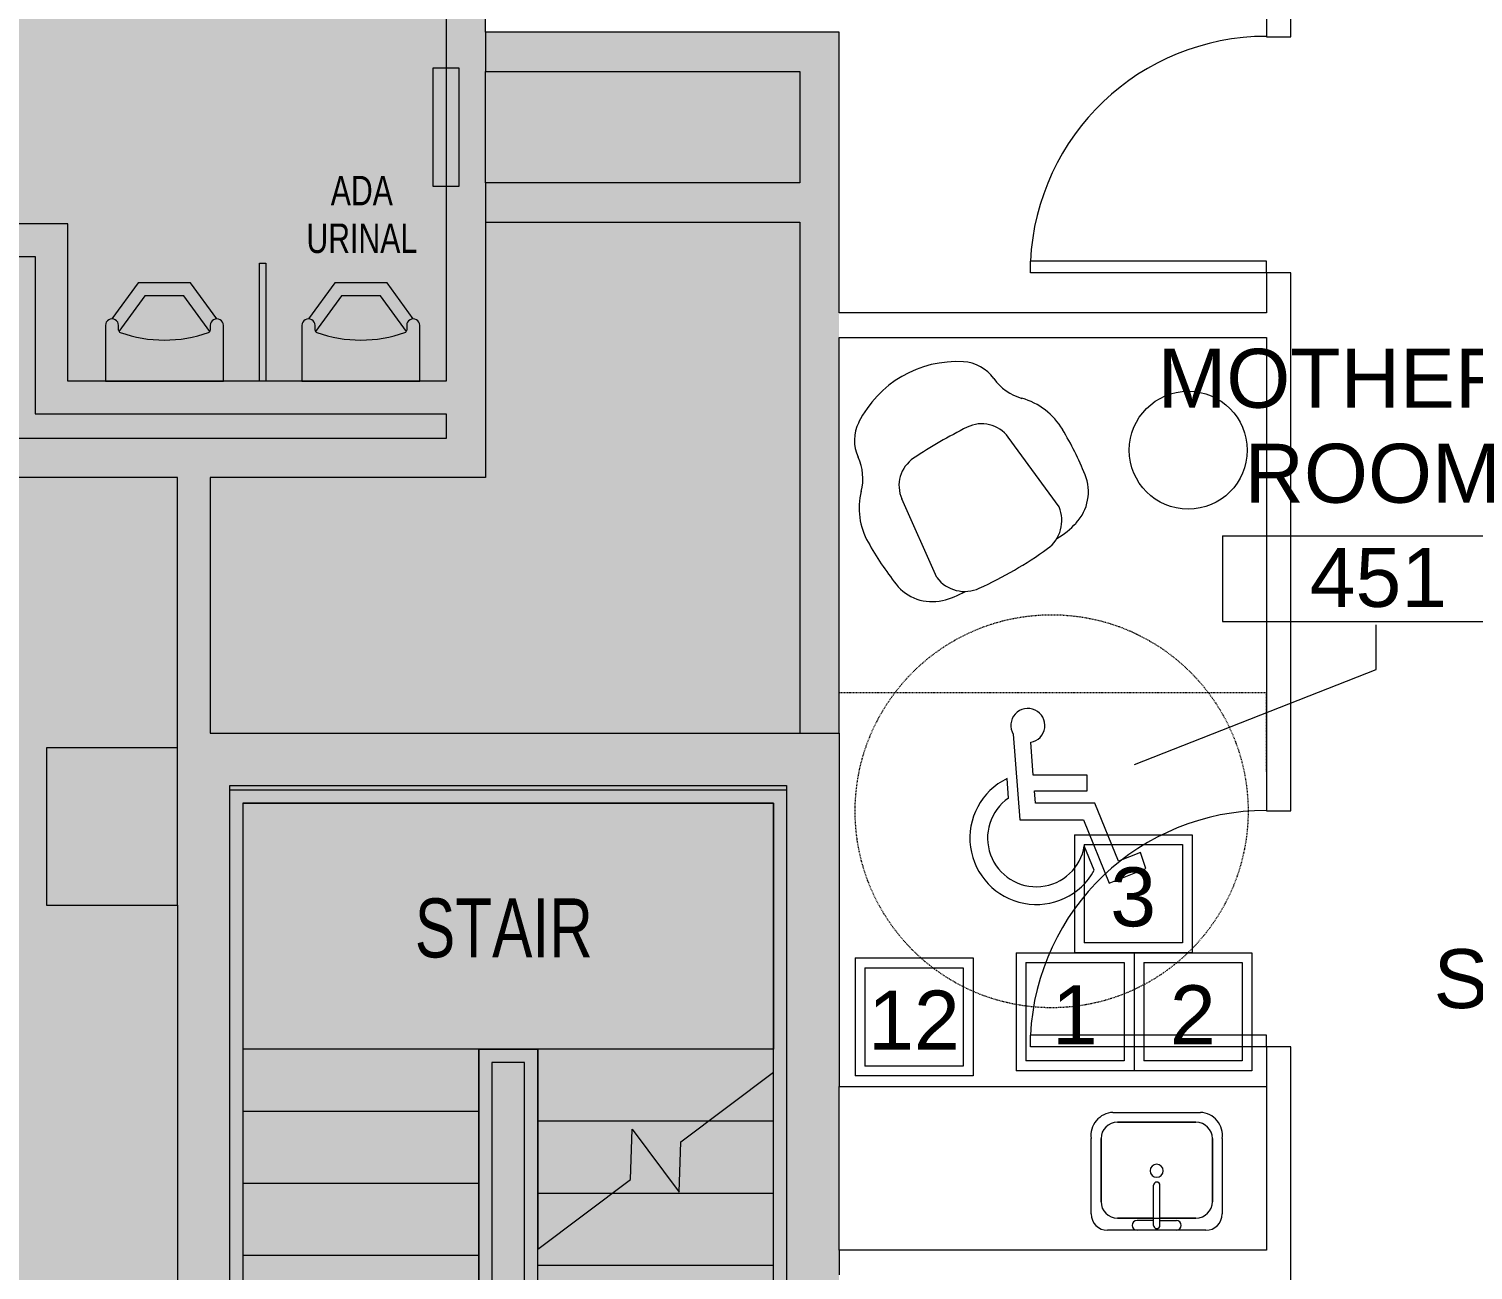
# Model space of a CAD drawing. Header units: inches. Extents: x 1 to 4333, y -575 to 1753.
# Drawn here: x 2690 to 2910.5, y 891.5 to 1081 of the extents above; entities that cross this region are included whole.
import ezdxf

# ---------------------------------------------------------------- set-up
doc = ezdxf.new("R2010")
doc.units = ezdxf.units.IN
doc.header["$MEASUREMENT"] = 0
doc.linetypes.add('Hidden 1_8_', pattern=[0.1875, 0.125, -0.0625])
for name, color, linetype, lineweight in [('820 1st St NE_04_Clean_dwg', 8, 'Continuous', 9), ('A-ANNO-NOTE', 131, 'Continuous', 20), ('A-AREA-IDEN', 2, 'Continuous', 20), ('A-DETL-GENF', 92, 'Continuous', 9), ('A-DETL-HDLN', 90, 'Hidden 1_8_', 9), ('A-DETL-THIN', 151, 'Continuous', 9), ('A-DOOR', 31, 'Continuous', 13), ('A-WALL', 113, 'Continuous', 50), ('A-WALL-PATT', 111, 'Continuous', 13), ('I-FURN', 30, 'Continuous', 9), ('I-WALL', 2, 'Continuous', 13), ('IRF-ANNO-TEXT', 250, 'Continuous', 9), ('IRF-COLUMN', 250, 'Continuous', 9), ('IRF-COLUMN-HATCH', 250, 'Continuous', 9), ('IRF-ENG-PLUMBING-FIXTURE', 250, 'Continuous', 9), ('IRF-STAIR-RAMP', 250, 'Continuous', 9), ('IRF-WALL-FULL-HT', 250, 'Continuous', 9), ('IRF-WALL-FULL-HT-HATCH', 250, 'Continuous', 9), ('P-SANR-FIXT', 6, 'Continuous', 13), ('Q-CASE', 31, 'Continuous', 9)]:
    doc.layers.add(name, color=color, linetype=linetype, lineweight=lineweight)
doc.styles.add('Arial', font='arial.ttf', dxfattribs={"height": 9})
doc.styles.add('Swis721 LtCn BT', font='swisscl.ttf', dxfattribs={"height": 9})
doc.styles.add('Swis721 LtCn BT_1', font='swisscl.ttf', dxfattribs={"height": 4.5})

# ---------------------------------------------------------------- blocks, each defined once
blk = doc.blocks.new('Single-Flush - 36_ x 96_-2393538-New Construction - Tel_Data_Elec Plan')
at = {"layer": 'A-DOOR', "color": 10, "lineweight": 20}
for p, q in [((16.25, -1.87), (16.25, -37.9)), ((18, -1.87), (16.25, -1.87)), ((18, -1.87), (18, -37.9)), ((18, -37.9), (16.25, -37.9))]:
    blk.add_line(p, q, dxfattribs=at)
at = {"layer": 'A-DOOR', "lineweight": 9}
blk.add_arc((18, -1.87), 36.07, 180, 267.2188, dxfattribs=at)
blk = doc.blocks.new('Table - Circle - Adjustable Size - Table - Circle - Adjustable Size-2452425-New Construction - Tel_Data_Elec Plan')
at = {"layer": 'I-FURN'}
blk.add_circle((0, 0), 9, dxfattribs=at)
blk = doc.blocks.new('Steelcase Coalesse - Bob - Seating - Lounge Chair - Swivel Base-2450700-New Construction - Tel_Data_Elec Plan')
at = {"layer": 'I-FURN'}
for p, q in [((-10.77, 5.03), (-9.39, 18.11)), ((10.77, 5.03), (9.39, 18.11))]:
    blk.add_line(p, q, dxfattribs=at)
for centre, radius, start, end in [((0, 17.44), 16.84, 56.7089, 123.2911), ((-5.89, 26.41), 6.1, 123.3251, 174.6154), ((5.89, 26.41), 6.1, 5.3846, 56.6749), ((-19.84, 27.72), 7.91, 315.8477, 354.6154), ((19.84, 27.72), 7.91, 185.3846, 224.1523), ((-6.56, 14.83), 10.61, 135.8477, 179.2626), ((-4.41, 17.58), 5.01, 93.4622, 174), ((0, -55.27), 78, 86.5378, 93.4622), ((4.41, 17.58), 5.01, 6, 86.5378), ((6.56, 14.83), 10.61, 0.7374, 44.1523), ((33.08, 14.32), 50.24, 179.2626, 188.0488), ((-33.08, 14.32), 50.24, 351.9512, 0.7374), ((-9.77, 8.26), 6.97, 188.0488, 253.0677), ((9.77, 8.26), 6.97, 286.9323, 351.9512), ((-5.52, 5.66), 5.29, 186.8278, 264.932), ((5.52, 5.66), 5.29, 275.8582, 353.1722), ((-7.97, 14.16), 13.14, 253.0677, 269.5779), ((0, 59.42), 59.33, 264.2079, 275.8582), ((7.97, 14.16), 13.14, 270.4257, 286.9323)]:
    blk.add_arc(centre, radius, start, end, dxfattribs=at)
blk = doc.blocks.new('Counter Top _No Backsplash_ - Standard Counter Top-2877321-New Construction - Tel_Data_Elec Plan')
at = {"layer": 'Q-CASE', "lineweight": 13}
for p, q in [((-47.26, 0), (-47.26, 25)), ((-47.26, 25), (17.99, 25))]:
    blk.add_line(p, q, dxfattribs=at)
blk = doc.blocks.new('Plumbing_Sink - Drop-In_HC__VOA - 20_ x 18_ x 6_-2877322-New Construction - Tel_Data_Elec Plan')
at = {"layer": 'P-SANR-FIXT'}
for p, q in [((-6.06, 10.91), (7.3, 10.91)), ((-6.06, 10.91), (7.3, 10.91)), ((-5.38, 9.41), (6.62, 9.41)), ((6.62, 9.41), (-5.38, 9.41)), ((-9.38, -4.59), (-9.38, 6.91)), ((-9.38, -4.59), (-9.38, 6.91)), ((-7.88, -2.72), (-7.88, 6.91)), ((-7.88, 6.91), (-7.88, -2.72)), ((9.12, 6.91), (9.12, -2.72)), ((9.12, -2.72), (9.12, 6.91)), ((10.62, 6.91), (10.62, -4.59)), ((10.62, 6.91), (10.62, -4.59)), ((0.12, -6.33), (0.12, -0.22)), ((0.12, -6.33), (0.12, -0.22)), ((1.12, -6.33), (1.12, -0.22)), ((1.12, -6.33), (1.12, -0.22)), ((0.12, -5.22), (-5.38, -5.22)), ((-5.38, -5.22), (6.62, -5.22)), ((0.12, -5.59), (-2.38, -5.59)), ((0.12, -5.59), (-2.38, -5.59)), ((6.62, -5.22), (1.12, -5.22)), ((1.12, -5.59), (3.62, -5.59)), ((1.12, -5.59), (3.62, -5.59)), ((8.12, -7.09), (-6.88, -7.09)), ((8.12, -7.09), (-6.88, -7.09)), ((3.62, -7.09), (-2.88, -7.09))]:
    blk.add_line(p, q, dxfattribs=at)
for centre, radius, start, end in [((-5.91, 7.4), 3.51, 92.4502, 188.1497), ((-5.91, 7.4), 3.51, 92.4502, 188.1497), ((-5.38, 6.91), 2.5, 90, 180), ((-5.38, 6.91), 2.5, 90, 180), ((6.62, 6.91), 2.5, 360, 90), ((6.62, 6.91), 2.5, 360, 90), ((7.15, 7.4), 3.51, 351.8503, 87.5498), ((7.15, 7.4), 3.51, 351.8503, 87.5498), ((0.62, 2), 1, 360, 180), ((0.62, 2), 1, 360, 180), ((0.62, 2), 1, 180, 0), ((0.62, 2), 1, 180, 360), ((0.62, -0.22), 0.5, 360, 180), ((0.62, -0.22), 0.5, 360, 180), ((-5.38, -2.72), 2.5, 180, 270), ((-5.38, -2.72), 2.5, 180, 270), ((6.62, -2.72), 2.5, 270, 360), ((6.62, -2.72), 2.5, 270, 0), ((-6.88, -4.59), 2.5, 180, 270), ((-6.88, -4.59), 2.5, 180, 270), ((-2.38, -6.34), 0.75, 90, 270), ((-2.38, -6.34), 0.75, 90, 270), ((0.62, -6.33), 0.5, 180, 0), ((0.62, -6.33), 0.5, 180, 0), ((3.62, -6.34), 0.75, 270, 90), ((3.62, -6.34), 0.75, 270, 90), ((8.12, -4.59), 2.5, 270, 0), ((8.12, -4.59), 2.5, 270, 0)]:
    blk.add_arc(centre, radius, start, end, dxfattribs=at)
blk = doc.blocks.new('820 1st St NE_04_Clean_dwg_I_PLUMB_URINAL_WALL-HUNG_P-2510721-New Construction - Tel_Data_Elec Plan')
at = {"layer": 'IRF-ENG-PLUMBING-FIXTURE'}
for p, q in [((7.78, 7), (8.5, 7)), ((8.5, -7), (7.78, -7))]:
    blk.add_line(p, q, dxfattribs=at)
at = {"layer": 'IRF-ENG-PLUMBING-FIXTURE', "flags": 128}
for points in [[(8.5, 9), (0, 9), (0, -9), (8.5, -9)], [(7.56, -6.94), (13, -2.98), (13, 2.98), (7.56, 6.94)], [(9.5, -8), (15, -4), (15, 4), (9.5, 8)]]:
    blk.add_lwpolyline(points, dxfattribs=at)
at = {"layer": 'IRF-ENG-PLUMBING-FIXTURE'}
for centre, radius, start, end in [((8.5, 8), 1, 270, 90), ((26.47, 0), 20.22, 160.5467, 199.4533), ((7.78, 6.6), 0.396, 90, 160.5467), ((7.78, -6.6), 0.396, 199.4533, 270), ((8.5, -8), 1, 270, 90)]:
    blk.add_arc(centre, radius, start, end, dxfattribs=at)
blk = doc.blocks.new('820 1st St NE_04_Clean_dwg-2391440-New Construction - Tel_Data_Elec Plan')
at = {"layer": 'IRF-COLUMN-HATCH'}
blk.add_hatch(color=256, dxfattribs=at).paths.add_polyline_path([(612.41, 947.23), (612.41, 971.23), (592.41, 971.23), (592.41, 947.23)], flags=0)
at = {"layer": 'IRF-WALL-FULL-HT-HATCH'}
for points in [[(653.41, 1012.49), (659.41, 1012.49), (659.41, 1196.49), (653.41, 1196.49), (653.41, 1022.24)], [(565.91, 1046.24), (590.66, 1046.24), (590.66, 1051.24), (565.91, 1051.24)], [(590.66, 1027.24), (595.66, 1027.24), (595.66, 1051.24), (590.66, 1051.24), (590.66, 1033.91)], [(595.66, 1022.24), (653.41, 1022.24), (653.41, 1027.24), (590.66, 1027.24), (590.66, 1022.24)], [(653.41, 1012.49), (653.41, 1018.49), (422.41, 1018.49), (422.41, 1012.49), (620.41, 1012.49)], [(612.41, 973.49), (617.41, 973.49), (617.41, 1012.49), (612.41, 1012.49)], [(614.41, 763.49), (620.41, 763.49), (620.41, 973.49), (612.41, 973.49), (612.41, 763.49)], [(713.41, 965.49), (713.41, 973.49), (620.41, 973.49), (620.41, 965.49), (710.35, 965.49)], [(705.41, 755.49), (713.41, 755.49), (713.41, 965.49), (705.41, 965.49), (705.41, 764.49)]]:
    blk.add_hatch(color=256, dxfattribs=at).paths.add_polyline_path(points, flags=0)
at = {"layer": 'IRF-COLUMN', "flags": 128}
blk.add_lwpolyline([(612.41, 971.23), (592.41, 971.23), (592.41, 947.23), (612.41, 947.23)], close=True, dxfattribs=at)
at = {"layer": 'IRF-ENG-PLUMBING-FIXTURE', "flags": 128}
for points in [[(651.41, 1074.99), (651.41, 1056.99), (655.41, 1056.99), (655.41, 1074.99)], [(625.91, 1027.24), (624.91, 1027.24), (624.91, 1045.24), (625.91, 1045.24)]]:
    blk.add_lwpolyline(points, close=True, dxfattribs=at)
at = {"layer": 'IRF-STAIR-RAMP'}
for p, q in [((705.41, 964.79), (620.41, 964.79)), ((667.41, 837.24), (667.41, 925.24)), ((703.41, 837.24), (703.41, 925.24)), ((622.41, 915.79), (658.41, 915.79)), ((622.41, 904.79), (658.41, 904.79)), ((622.41, 893.79), (658.41, 893.79)), ((703.41, 892.24), (667.41, 892.24))]:
    blk.add_line(p, q, dxfattribs=at)
at = {"layer": 'IRF-STAIR-RAMP', "flags": 128}
for points in [[(622.41, 962.79), (703.41, 962.79), (703.41, 925.24), (667.41, 925.24), (658.41, 925.24), (658.41, 838.79), (622.41, 838.79), (658.41, 838.79)], [(658.41, 925.24), (667.41, 925.24), (667.41, 894.74), (681.57, 905.36), (681.81, 913.04), (689.01, 903.44), (689.25, 911.12), (703.41, 921.74), (703.41, 925.24), (703.41, 962.79), (622.41, 962.79), (622.41, 925.24)], [(705.41, 837.24), (665.41, 837.24), (665.41, 923.24), (660.41, 923.24), (660.41, 838.79), (658.41, 838.79), (658.41, 925.24), (622.41, 925.24), (622.41, 838.79), (620.41, 838.79)], [(703.41, 914.24), (693.41, 914.24), (667.41, 914.24)], [(703.41, 903.24), (678.74, 903.24), (667.41, 903.24)]]:
    blk.add_lwpolyline(points, dxfattribs=at)
at = {"layer": 'IRF-WALL-FULL-HT'}
for p, q in [((659.41, 1057.49), (659.41, 1074.49)), ((713.41, 973.49), (713.41, 919.57)), ((705.41, 925.24), (705.41, 755.49))]:
    blk.add_line(p, q, dxfattribs=at)
at = {"layer": 'IRF-WALL-FULL-HT', "flags": 128}
for points in [[(653.41, 1175.99), (653.41, 1027.24), (595.66, 1027.24), (595.66, 1051.24), (565.91, 1051.24), (565.91, 1027.24), (447.91, 1027.24), (447.91, 1051.24), (422.41, 1051.24), (422.41, 1107.99)], [(659.41, 1080.49), (659.41, 1196.49), (518.41, 1196.49), (518.41, 1181.49), (491.41, 1181.49), (491.41, 1196.49), (481.41, 1196.49), (481.41, 1190.49), (485.41, 1190.49), (485.41, 1175.49), (485.41, 1142.99), (490.41, 1142.99), (490.41, 1175.49), (525.91, 1175.49), (525.91, 1112.99), (490.41, 1112.99), (490.41, 1118.99), (485.41, 1118.99)], [(659.41, 1051.49), (659.41, 1012.49), (617.41, 1012.49), (617.41, 973.49), (707.41, 973.49)], [(612.41, 971.23), (612.41, 973.49), (612.41, 1012.49), (422.41, 1012.49), (422.41, 816.07), (422.41, 755.49), (460.41, 755.49), (460.41, 760.49), (422.41, 760.49)], [(620.41, 763.49), (620.41, 965.49), (705.41, 965.49), (705.41, 923.24)], [(612.41, 947.23), (612.41, 760.49), (606.41, 760.49), (606.41, 755.49), (612.41, 755.49), (622.41, 755.49), (622.41, 763.49), (612.41, 763.49)]]:
    blk.add_lwpolyline(points, dxfattribs=at)
blk.add_lwpolyline([(442.91, 1046.24), (442.91, 1022.24), (570.91, 1022.24), (570.91, 1046.24), (590.66, 1046.24), (590.66, 1022.24), (653.41, 1022.24), (653.41, 1018.49), (422.41, 1018.49), (422.41, 1046.24)], close=True, dxfattribs=at)
at = {"rotation": 89.99999999999999}
for p in [(610.41, 1027.24), (640.41, 1027.24)]:
    blk.add_blockref('820 1st St NE_04_Clean_dwg_I_PLUMB_URINAL_WALL-HUNG_P-2510721-New Construction - Tel_Data_Elec Plan', p, dxfattribs=at)
at = {"layer": 'IRF-ANNO-TEXT', "color": 7, "insert": (662.24, 948.26), "char_height": 9, "width": 31.2432, "attachment_point": 2, "line_spacing_factor": 0.970126, "style": 'Swis721 LtCn BT'}
blk.add_mtext('STAIR', dxfattribs=at)
at = {"layer": 'IRF-ENG-PLUMBING-FIXTURE', "color": 7, "insert": (640.55, 1058.56), "char_height": 4.5, "width": 19.912, "attachment_point": 2, "line_spacing_factor": 0.970126, "style": 'Swis721 LtCn BT_1'}
blk.add_mtext('ADA\\PURINAL', dxfattribs=at)
blk = doc.blocks.new('FORM Room Tag - Name _ Number-2260771-New Construction - Tel_Data_Elec Plan')
at = {"layer": 'A-AREA-IDEN'}
for p, q in [((-0.2444, -0.0231), (-0.2444, -0.1589)), ((-0.2444, -0.0231), (0.2515, -0.0231)), ((0.2515, -0.0231), (0.2515, -0.1589)), ((-0.2444, -0.1589), (0.2515, -0.1589))]:
    blk.add_line(p, q, dxfattribs=at)
blk = doc.blocks.new('FORM Equipment_Fixture Tag - Square-214315-New Construction - Tel_Data_Elec Plan')
at = {"layer": 'A-ANNO-NOTE'}
for p, q in [((-0.09375, 0.09375), (0.09375, 0.09375)), ((-0.09375, 0.09375), (0.09375, 0.09375)), ((-0.09375, 0.09375), (0.09375, 0.09375)), ((-0.09375, 0.09375), (-0.09375, -0.09375)), ((0.09375, 0.09375), (0.09375, -0.09375)), ((-0.078125, 0.078125), (-0.078125, -0.078125)), ((-0.078125, 0.078125), (0.078125, 0.078125)), ((0.078125, 0.078125), (0.078125, -0.078125)), ((0.078125, -0.078125), (-0.078125, -0.078125)), ((0.09375, -0.09375), (-0.09375, -0.09375))]:
    blk.add_line(p, q, dxfattribs=at)

msp = doc.modelspace()

# ---------------------------------------------------------------- hatches: boundary and pattern name
at = {"layer": 'A-DETL-GENF'}
h = msp.add_hatch(color=9, dxfattribs=at)
h.paths.add_polyline_path([(1731.53, 111.26), (1731.53, 149.72), (1742.66, 149.72), (1742.66, 514.07), (1728.66, 514.07), (1728.66, 546.01), (1742.66, 546.01), (1742.66, 695.99), (2030.66, 695.99), (2030.66, 756.49), (1909.66, 756.49), (1909.66, 764.49), (1885.66, 764.49), (1885.66, 756.49), (1867.21, 756.49), (1867.21, 776.24), (1900.71, 776.24), (1900.71, 865.24), (1873.71, 865.24), (1873.71, 1018.19), (1758.66, 1018.19), (1758.66, 994.07), (1730.66, 994.07), (1730.66, 1018.19), (1518.66, 1018.19), (1518.66, 994.07), (1494.53, 994.07), (1494.53, 782.07), (1518.66, 782.07), (1518.66, 754.07), (1037.41, 754.07), (1037.41, 755.32), (1005.66, 755.32), (1005.66, 755.07), (1000.93, 755.07), (1000.93, 540.51), (1028.14, 540.51), (1043.87, 524.78), (1017.66, 498.57), (1015.61, 500.62), (1015.61, 458.62), (1202.11, 272.12), (1239.11, 272.12), (1235.83, 275.4), (1264.54, 304.11), (1278.42, 290.23), (1278.42, 258.66), (1252.57, 258.66), (1252.71, 258.52), (1491.69, 258.52), (1491.69, 300.82), (1517.91, 300.82), (1517.91, 259.53), (1507.3, 248.93), (1644.97, 111.26), (1701.79, 111.26)], flags=0)
h.paths.add_polyline_path([(1507.3, 256), (1512.91, 261.6), (1512.91, 276.07), (1496.69, 276.07), (1496.69, 263.52), (1499.78, 263.52), (1505.17, 258.13)], flags=0)
h.paths.add_polyline_path([(1252.66, 265.64), (1252.66, 285.15), (1242.9, 275.4), (1251.84, 266.46)], flags=0)
h.paths.add_polyline_path([(1264.54, 286.82), (1274.76, 286.82), (1264.54, 297.04), (1254.32, 286.82), (1256.56, 286.82)], flags=0)
h.paths.add_polyline_path([(1017.66, 505.64), (1028.08, 516.07), (1007.24, 516.07), (1015.89, 507.41)], flags=0)
h.paths.add_polyline_path([(1276.66, 514.07), (1250.66, 514.07), (1250.66, 542.07), (1278.66, 542.07), (1278.66, 514.07)], flags=0)
h.paths.add_polyline_path([(1495.44, 516.07), (1488.66, 516.07), (1488.66, 546.07), (1552.66, 546.07), (1552.66, 516.07), (1497.71, 516.07)], flags=0)
h.paths.add_polyline_path([(1028.66, 516.64), (1036.8, 524.78), (1028.66, 532.92), (1028.66, 522.05)], flags=0)
h.paths.add_polyline_path([(1532.47, 519.07), (1549.66, 519.07), (1549.66, 543.07), (1491.66, 543.07), (1491.66, 519.07), (1495.44, 519.07), (1495.44, 540.07), (1516.66, 540.07), (1516.66, 519.07), (1525.66, 519.07)], flags=0)
h.paths.add_polyline_path([(1746.66, 754.07), (1730.66, 754.07), (1730.66, 782.07), (1758.66, 782.07), (1758.66, 754.07), (1755.91, 754.07)], flags=0)
h.paths.add_polyline_path([(2722.66, 755.49), (2758.66, 755.49), (2758.66, 763.49), (2772.66, 763.49), (2772.66, 768.49), (2805.66, 768.49), (2805.66, 965.49), (2720.66, 965.49), (2720.66, 763.49), (2722.66, 763.49), (2722.66, 760.49)], flags=0)
h.paths.add_polyline_path([(2788.06, 755.49), (2800.66, 755.49), (2800.66, 764.49), (2776.66, 764.49), (2776.66, 755.49), (2786.73, 755.49)], flags=0)
h.paths.add_polyline_path([(2690.66, 755.49), (2706.66, 755.49), (2706.66, 760.49), (2712.66, 760.49), (2712.66, 947.23), (2692.66, 947.23), (2692.66, 971.23), (2712.66, 971.23), (2712.66, 1012.49), (2522.66, 1012.49), (2522.66, 816.07), (2664.66, 816.07), (2664.66, 760.49), (2670.66, 760.49), (2670.66, 755.49), (2671.99, 755.49)], flags=0)
h.paths.add_polyline_path([(2596.66, 755.49), (2596.66, 760.49), (2659.66, 760.49), (2659.66, 811.07), (2522.66, 811.07), (2522.66, 760.49), (2560.66, 760.49), (2560.66, 755.49)], flags=0)
h.paths.add_polyline_path([(2096.71, 756.49), (2132.71, 756.49), (2132.71, 762.49), (2135.71, 762.49), (2135.71, 780.49), (2163.91, 780.49), (2163.91, 874.6), (2075.71, 874.6), (2075.71, 898.6), (2047.71, 898.6), (2047.71, 924.6), (1931.71, 924.6), (1931.71, 892.6), (1915.66, 892.6), (1915.66, 783.49), (1954.66, 783.49), (1954.66, 775.49), (2080.66, 775.49), (2080.66, 837.07), (2086.66, 837.07), (2086.66, 762.49), (2096.71, 762.49)], flags=0)
h.paths.add_polyline_path([(2141.71, 756.49), (2163.91, 756.49), (2163.91, 774.49), (2141.71, 774.49), (2141.71, 762.49)], flags=0)
h.paths.add_polyline_path([(1012.66, 757.57), (1012.66, 778.92), (1005.66, 778.92), (1005.66, 757.57)], flags=0)
h.paths.add_polyline_path([(1490.66, 757.82), (1490.66, 782.07), (1490.78, 782.07), (1490.78, 926.07), (1254.66, 926.07), (1254.66, 920.07), (1250.66, 920.07), (1250.66, 936.07), (1254.66, 936.07), (1254.66, 930.07), (1490.78, 930.07), (1490.78, 994.07), (1490.66, 994.07), (1490.66, 1018.07), (1278.66, 1018.07), (1278.66, 994.07), (1254.66, 994.07), (1254.66, 972.07), (1250.66, 972.07), (1250.66, 1184.49), (1274.66, 1184.49), (1274.66, 1190.49), (1278.66, 1190.49), (1278.66, 1184.49), (1298.66, 1184.49), (1298.66, 1182.74), (1315.66, 1182.74), (1315.66, 1184.49), (1328.66, 1184.49), (1328.66, 1180.49), (1315.66, 1180.49), (1315.66, 1182.24), (1298.66, 1182.24), (1298.66, 1180.49), (1254.66, 1180.49), (1254.66, 1022.07), (1370.66, 1022.07), (1370.66, 1180.49), (1364.66, 1180.49), (1364.66, 1184.49), (1380.66, 1184.49), (1380.66, 1180.49), (1374.66, 1180.49), (1374.66, 1022.07), (1490.66, 1022.07), (1490.66, 1180.49), (1446.66, 1180.49), (1446.66, 1182.24), (1429.66, 1182.24), (1429.66, 1180.49), (1416.66, 1180.49), (1416.66, 1184.49), (1429.66, 1184.49), (1429.66, 1182.74), (1446.66, 1182.74), (1446.66, 1184.49), (1500.66, 1184.49), (1500.66, 1180.49), (1494.66, 1180.49), (1494.66, 1022.07), (1518.66, 1022.07), (1518.66, 1021.94), (1622.66, 1021.94), (1622.66, 1180.49), (1566.66, 1180.49), (1566.66, 1182.24), (1549.66, 1182.24), (1549.66, 1180.49), (1536.66, 1180.49), (1536.66, 1184.49), (1549.66, 1184.49), (1549.66, 1182.74), (1566.66, 1182.74), (1566.66, 1184.49), (1682.66, 1184.49), (1682.66, 1182.74), (1699.66, 1182.74), (1699.66, 1184.49), (1712.66, 1184.49), (1712.66, 1180.49), (1699.66, 1180.49), (1699.66, 1182.24), (1682.66, 1182.24), (1682.66, 1180.49), (1626.66, 1180.49), (1626.66, 1021.94), (1730.66, 1021.94), (1730.66, 1022.07), (1754.66, 1022.07), (1754.66, 1180.49), (1748.66, 1180.49), (1748.66, 1184.49), (1764.66, 1184.49), (1764.66, 1180.49), (1758.66, 1180.49), (1758.66, 1021.94), (1873.71, 1021.94), (1873.71, 1180.49), (1830.66, 1180.49), (1830.66, 1182.24), (1813.66, 1182.24), (1813.66, 1180.49), (1800.66, 1180.49), (1800.66, 1184.49), (1813.66, 1184.49), (1813.66, 1182.74), (1830.66, 1182.74), (1830.66, 1184.49), (1873.71, 1184.49), (1873.74, 1260.49), (1970.66, 1260.49), (1970.66, 1405.07), (1994.66, 1405.07), (1994.66, 1472.07), (1970.66, 1472.07), (1970.66, 1502.07), (1998.66, 1502.07), (1998.66, 1405.07), (2028.66, 1405.07), (2028.66, 1401.07), (1974.66, 1401.07), (1974.66, 1260.49), (2070.66, 1260.49), (2070.66, 1401.07), (2064.66, 1401.07), (2064.66, 1405.07), (2070.66, 1405.07), (2070.66, 1456.07), (2074.66, 1456.07), (2074.66, 1381.28), (2233.51, 1381.28), (2233.51, 1474.07), (2210.66, 1474.07), (2210.66, 1498.07), (2074.66, 1498.07), (2074.66, 1492.07), (2070.66, 1492.07), (2070.66, 1502.07), (2233.51, 1502.07), (2233.51, 1562.07), (2227.51, 1562.07), (2227.51, 1566.07), (2233.51, 1566.07), (2233.51, 1715.07), (2211.51, 1715.07), (2211.51, 1747.07), (2211.69, 1747.07), (2211.69, 1752.07), (2110.64, 1752.07), (2110.64, 1746.07), (2098.64, 1746.07), (2098.64, 1752.07), (1996.8, 1752.07), (1996.77, 1724.32), (1984.26, 1711.8), (1983.82, 1712.16), (1982.66, 1713.4), (1982.66, 1566.07), (2030.64, 1566.07), (2030.64, 1564.32), (2047.64, 1564.32), (2047.64, 1566.07), (2060.64, 1566.07), (2060.64, 1562.07), (2047.64, 1562.07), (2047.64, 1563.82), (2030.64, 1563.82), (2030.64, 1562.07), (1978.66, 1562.07), (1978.66, 1715.07), (1980.99, 1715.07), (1959.96, 1736.09), (1897.73, 1673.86), (1903.39, 1668.2), (1894.9, 1659.72), (1889.24, 1665.38), (1819.95, 1596.08), (1825.6, 1590.42), (1817.12, 1581.94), (1811.46, 1587.59), (1752.07, 1528.2), (1755.6, 1524.66), (1745.7, 1514.76), (1763.71, 1496.75), (1763.71, 1473.07), (1730.69, 1473.07), (1730.69, 1260.49), (1758.66, 1260.49), (1758.66, 1232.49), (1726.69, 1232.49), (1726.69, 1311.07), (1689.66, 1311.07), (1689.66, 1312.82), (1672.66, 1312.82), (1672.66, 1311.07), (1659.66, 1311.07), (1659.66, 1315.07), (1672.66, 1315.07), (1672.66, 1313.32), (1689.66, 1313.32), (1689.66, 1315.07), (1726.69, 1315.07), (1726.69, 1507.07), (1713.66, 1507.07), (1713.66, 1511.57), (1621.66, 1511.57), (1621.66, 1504.07), (1617.66, 1504.07), (1617.66, 1315.07), (1623.66, 1315.07), (1623.66, 1311.07), (1578.51, 1311.07), (1578.51, 1312.82), (1561.51, 1312.82), (1561.51, 1311.07), (1548.51, 1311.07), (1548.51, 1315.07), (1561.51, 1315.07), (1561.51, 1313.32), (1578.51, 1313.32), (1578.51, 1315.07), (1613.66, 1315.07), (1613.66, 1504.07), (1609.66, 1504.07), (1609.66, 1511.57), (1517.66, 1511.57), (1517.66, 1507.07), (1517.51, 1507.07), (1517.51, 1475.07), (1506.51, 1475.07), (1506.51, 1315.07), (1512.51, 1315.07), (1512.51, 1311.07), (1496.51, 1311.07), (1496.51, 1315.07), (1502.51, 1315.07), (1502.51, 1475.07), (1491.51, 1475.07), (1491.51, 1507.07), (1491.57, 1507.07), (1491.57, 1511.57), (1390.61, 1511.57), (1390.61, 1504.07), (1386.91, 1504.07), (1386.91, 1315.07), (1430.51, 1315.07), (1430.51, 1313.32), (1447.51, 1313.32), (1447.51, 1315.07), (1460.51, 1315.07), (1460.51, 1311.07), (1447.51, 1311.07), (1447.51, 1312.82), (1430.51, 1312.82), (1430.51, 1311.07), (1376.91, 1311.07), (1376.91, 1315.07), (1382.91, 1315.07), (1382.91, 1504.07), (1378.61, 1504.07), (1378.61, 1511.57), (1278.3, 1511.57), (1278.3, 1482.07), (1252.87, 1482.07), (1252.87, 1315.07), (1310.91, 1315.07), (1310.91, 1313.32), (1327.91, 1313.32), (1327.91, 1315.07), (1340.91, 1315.07), (1340.91, 1311.07), (1327.91, 1311.07), (1327.91, 1312.82), (1310.91, 1312.82), (1310.91, 1311.07), (1278.66, 1311.07), (1278.66, 1226.49), (1274.66, 1226.49), (1274.66, 1234.07), (1250.66, 1234.07), (1250.66, 1258.07), (1242.87, 1258.07), (1242.87, 1262.07), (1248.87, 1262.07), (1248.87, 1482.07), (1236.83, 1494.1), (1168.95, 1426.22), (1174.79, 1420.38), (1166.3, 1411.9), (1160.47, 1417.73), (1093.29, 1350.56), (1099.13, 1344.72), (1090.64, 1336.24), (1084.81, 1342.07), (1017.63, 1274.9), (1021.17, 1271.36), (1021.92, 1272.12), (1031.97, 1262.07), (1206.87, 1262.07), (1206.87, 1258.07), (1190.66, 1258.07), (1190.66, 1202.12), (1188.91, 1202.12), (1188.91, 1185.12), (1190.66, 1185.12), (1190.66, 1172.12), (1186.66, 1172.12), (1186.66, 1185.12), (1188.41, 1185.12), (1188.41, 1202.12), (1186.66, 1202.12), (1186.66, 1258.07), (1034.66, 1258.07), (1034.66, 1235.07), (1000.93, 1235.07), (1000.93, 1134.3), (1008.66, 1134.3), (1008.66, 1130.12), (1186.66, 1130.12), (1186.66, 1136.12), (1190.66, 1136.12), (1190.66, 1082.12), (1188.91, 1082.12), (1188.91, 1065.12), (1190.66, 1065.12), (1190.66, 1052.07), (1186.66, 1052.07), (1186.66, 1065.12), (1188.41, 1065.12), (1188.41, 1082.12), (1186.66, 1082.12), (1186.66, 1126.12), (1008.66, 1126.12), (1008.66, 1122.3), (1000.93, 1122.3), (1000.93, 1021.17), (1038.16, 1021.17), (1038.16, 1010.07), (1186.66, 1010.07), (1186.66, 1016.07), (1190.66, 1016.07), (1190.66, 1000.07), (1186.66, 1000.07), (1186.66, 1006.07), (1038.16, 1006.07), (1038.16, 995.07), (1000.93, 995.07), (1000.93, 890.12), (1186.66, 890.12), (1186.66, 934.12), (1188.41, 934.12), (1188.41, 951.12), (1186.66, 951.12), (1186.66, 964.07), (1190.66, 964.07), (1190.66, 951.12), (1188.91, 951.12), (1188.91, 934.12), (1190.66, 934.12), (1190.66, 880.12), (1186.66, 880.12), (1186.66, 886.12), (1000.93, 886.12), (1000.93, 781.17), (1038.16, 781.17), (1038.16, 757.82), (1186.66, 757.82), (1186.66, 814.12), (1188.41, 814.12), (1188.41, 831.12), (1186.66, 831.12), (1186.66, 844.12), (1190.66, 844.12), (1190.66, 831.12), (1188.91, 831.12), (1188.91, 814.12), (1190.66, 814.12), (1190.66, 798.07), (1208.66, 798.07), (1208.66, 794.07), (1190.66, 794.07), (1190.66, 757.82), (1250.66, 757.82), (1250.66, 794.07), (1244.66, 794.07), (1244.66, 798.07), (1250.66, 798.07), (1250.66, 854.07), (1252.41, 854.07), (1252.41, 871.07), (1250.66, 871.07), (1250.66, 884.07), (1254.66, 884.07), (1254.66, 871.07), (1252.91, 871.07), (1252.91, 854.07), (1254.66, 854.07), (1254.66, 782.07), (1278.66, 782.07), (1278.66, 757.82), (1424.59, 757.82)], flags=0)
h.paths.add_polyline_path([(1871.21, 761.49), (1881.66, 761.49), (1881.66, 768.49), (1909.66, 768.49), (1909.66, 865.24), (1904.71, 865.24), (1904.71, 772.24), (1871.21, 772.24), (1871.21, 762.49)], flags=0)
h.paths.add_polyline_path([(2033.94, 762.49), (2080.66, 762.49), (2080.66, 769.49), (1948.66, 769.49), (1948.66, 777.49), (1915.66, 777.47), (1915.66, 762.49), (2030.66, 762.49)], flags=0)
h.paths.add_polyline_path([(2171.91, 763.49), (2263.66, 763.49), (2263.66, 794.07), (2271.66, 794.07), (2271.66, 846.07), (2263.66, 846.07), (2263.66, 868.07), (2171.91, 868.07), (2171.91, 777.47)], flags=0)
h.paths.add_polyline_path([(2423.66, 763.49), (2514.66, 763.49), (2514.66, 868.07), (2423.66, 868.07), (2423.66, 846.07), (2415.66, 846.07), (2415.66, 794.07), (2423.66, 794.07), (2423.66, 777.47)], flags=0)
h.paths.add_polyline_path([(1909.66, 871.24), (1909.66, 898.6), (1925.71, 898.6), (1925.71, 903.6), (1879.71, 903.6), (1879.71, 871.24)], flags=0)
h.paths.add_polyline_path([(2423.66, 876.07), (2514.66, 876.07), (2514.66, 971.99), (2423.66, 971.99), (2423.66, 947.36), (2415.66, 947.36), (2415.66, 895.36), (2423.66, 895.36)], flags=0)
h.paths.add_polyline_path([(2263.66, 876.07), (2263.66, 895.36), (2271.66, 895.36), (2271.66, 947.36), (2263.66, 947.36), (2263.66, 974.07), (2174.91, 974.07), (2174.91, 876.07), (2256.19, 876.07)], flags=0)
h.paths.add_polyline_path([(2098.63, 880.6), (2166.91, 880.6), (2166.91, 1130.49), (2019.91, 1130.49), (2019.91, 1190.49), (2016.81, 1190.49), (2016.81, 1196.49), (1980.81, 1196.49), (1980.81, 1190.49), (1977.71, 1190.49), (1977.71, 940.6), (2081.71, 940.6), (2081.71, 880.6)], flags=0)
h.paths.add_polyline_path([(2053.71, 904.6), (2075.71, 904.6), (2075.71, 934.6), (1931.71, 934.6), (1931.71, 930.6), (2053.71, 930.6)], flags=0)
h.paths.add_polyline_path([(1915.66, 911.6), (1925.71, 911.6), (1925.71, 940.6), (1969.71, 940.6), (1969.71, 978.07), (1879.71, 978.07), (1879.71, 911.6), (1909.66, 911.6)], flags=0)
h.paths.add_polyline_path([(2720.66, 973.49), (2807.66, 973.49), (2807.66, 1051.49), (2759.66, 1051.49), (2759.66, 1012.49), (2717.66, 1012.49), (2717.66, 973.49)], flags=0)
h.paths.add_polyline_path([(2423.66, 979.99), (2514.66, 979.99), (2514.66, 1080.07), (2423.66, 1080.07), (2423.66, 1055.36), (2415.66, 1055.36), (2415.66, 1003.36), (2423.66, 1003.36)], flags=0)
h.paths.add_polyline_path([(2256.19, 982.07), (2263.66, 982.07), (2263.66, 1003.36), (2271.66, 1003.36), (2271.66, 1055.36), (2263.66, 1055.36), (2263.66, 1080.07), (2174.91, 1080.07), (2174.91, 982.07)], flags=0)
h.paths.add_polyline_path([(1969.71, 986.07), (1969.71, 1190.49), (1966.71, 1190.49), (1966.71, 1196.49), (1930.71, 1196.49), (1930.71, 1190.49), (1908.71, 1190.49), (1908.71, 1184.49), (1889.21, 1184.49), (1889.21, 1150.99), (1881.71, 1150.99), (1881.71, 986.07), (1948.77, 986.07)], flags=0)
h.paths.add_polyline_path([(1008.66, 1000.07), (1012.66, 1000.07), (1012.66, 1018.92), (1005.66, 1018.92), (1005.66, 1000.07)], flags=0)
h.paths.add_polyline_path([(2694.03, 1018.49), (2753.66, 1018.49), (2753.66, 1022.24), (2690.91, 1022.24), (2690.91, 1046.24), (2671.16, 1046.24), (2671.16, 1022.24), (2543.16, 1022.24), (2543.16, 1046.24), (2522.66, 1046.24), (2522.66, 1018.49), (2690.91, 1018.49)], flags=0)
h.paths.add_polyline_path([(2753.66, 1027.24), (2753.66, 1175.99), (2631.16, 1175.99), (2631.16, 1107.99), (2564.66, 1107.99), (2564.66, 1112.99), (2585.66, 1112.99), (2585.66, 1118.99), (2590.66, 1118.99), (2590.66, 1112.99), (2626.16, 1112.99), (2626.16, 1175.49), (2590.66, 1175.49), (2590.66, 1142.99), (2585.66, 1142.99), (2585.66, 1190.49), (2581.66, 1190.49), (2581.66, 1196.49), (2545.66, 1196.49), (2545.66, 1190.49), (2522.66, 1190.49), (2522.66, 1112.99), (2528.66, 1112.99), (2528.66, 1107.99), (2522.66, 1107.99), (2522.66, 1051.24), (2548.16, 1051.24), (2548.16, 1027.24), (2666.16, 1027.24), (2666.16, 1051.24), (2695.91, 1051.24), (2695.91, 1027.24), (2720.66, 1027.24)], flags=0)
h.paths.add_polyline_path([(2763.48, 1057.49), (2807.66, 1057.49), (2807.66, 1074.49), (2759.66, 1074.49), (2759.66, 1057.49)], flags=0)
h.paths.add_polyline_path([(2514.66, 1088.07), (2514.66, 1188.49), (2423.66, 1188.49), (2423.66, 1156.26), (2415.66, 1156.26), (2415.66, 1104.26), (2423.66, 1104.26), (2423.66, 1088.07)], flags=0)
h.paths.add_polyline_path([(2256.19, 1088.07), (2263.66, 1088.07), (2263.66, 1104.26), (2271.66, 1104.26), (2271.66, 1156.26), (2263.66, 1156.26), (2263.66, 1188.49), (2174.91, 1188.49), (2174.91, 1088.07), (2212.27, 1088.07)], flags=0)
h.paths.add_polyline_path([(2154.91, 1136.49), (2166.91, 1136.49), (2166.91, 1190.49), (2154.91, 1190.49), (2154.91, 1152.13)], flags=0)
h.paths.add_polyline_path([(2148.91, 1136.49), (2148.91, 1190.49), (2130.91, 1190.49), (2130.91, 1196.49), (2094.91, 1196.49), (2094.91, 1190.49), (2025.91, 1190.49), (2025.91, 1136.49), (2075.71, 1136.49)], flags=0)
h.paths.add_polyline_path([(1881.71, 1155.99), (1884.21, 1155.99), (1884.21, 1184.49), (1881.71, 1184.49), (1881.71, 1158.49)], flags=0)
h.paths.add_polyline_path([(2626.16, 1180.99), (2753.66, 1180.99), (2753.66, 1190.49), (2624.66, 1190.49), (2624.66, 1181.49), (2626.16, 1181.49)], flags=0)
h.paths.add_polyline_path([(2591.66, 1181.49), (2618.66, 1181.49), (2618.66, 1196.49), (2591.66, 1196.49), (2591.66, 1187.28)], flags=0)
h.paths.add_polyline_path([(2762.66, 1182.49), (2780.66, 1182.49), (2780.66, 1196.49), (2762.66, 1196.49), (2762.66, 1192.49), (2759.66, 1192.49), (2759.66, 1182.49)], flags=0)
h.paths.add_polyline_path([(1904.71, 1188.49), (1904.71, 1196.49), (1886.71, 1196.49), (1886.71, 1188.49), (1889.21, 1188.49)], flags=0)
h.paths.add_polyline_path([(1544.66, 1234.07), (1490.66, 1234.07), (1490.66, 1262.07), (1547.66, 1262.07), (1547.66, 1234.07)], flags=0)
h.paths.add_polyline_path([(1544.66, 1237.07), (1544.66, 1259.07), (1518.66, 1259.07), (1518.66, 1237.07), (1536.66, 1237.07)], flags=0)
h.paths.add_polyline_path([(2074.66, 1260.49), (2233.51, 1260.49), (2233.51, 1377.28), (2074.66, 1377.28), (2074.66, 1260.66)], flags=0)
h.paths.add_polyline_path([(1252.87, 1262.07), (1274.66, 1262.07), (1274.66, 1311.07), (1252.87, 1311.07)], flags=0)
h.paths.add_polyline_path([(1733.76, 1477.07), (1733.76, 1500.07), (1754.74, 1500.07), (1742.87, 1511.93), (1738, 1507.07), (1731.96, 1507.07), (1731.96, 1477.07)], flags=0)
h.paths.add_polyline_path([(1759.71, 1477.07), (1759.71, 1495.09), (1758.66, 1496.15), (1758.66, 1477.07)], flags=0)
h.paths.add_polyline_path([(1755.66, 1477.07), (1755.66, 1499.15), (1755.26, 1499.55), (1755.26, 1477.07)], flags=0)
h.paths.add_polyline_path([(1502.51, 1500.07), (1515.26, 1500.07), (1515.26, 1507.07), (1493.76, 1507.07), (1493.76, 1500.07)], flags=0)
h.paths.add_polyline_path([(2096.64, 1562.07), (2096.64, 1566.07), (2102.64, 1566.07), (2102.64, 1745.57), (2106.64, 1745.57), (2106.64, 1566.07), (2161.51, 1566.07), (2161.51, 1564.32), (2178.51, 1564.32), (2178.51, 1566.07), (2191.51, 1566.07), (2191.51, 1562.07), (2178.51, 1562.07), (2178.51, 1563.82), (2161.51, 1563.82), (2161.51, 1562.07), (2102.64, 1562.07)], flags=0)
h.paths.add_polyline_path([(1984.26, 1716.04), (1992.53, 1724.32), (1975.98, 1724.32), (1982.66, 1717.64)], flags=0)
h.paths.add_polyline_path([(1972.66, 1727.64), (1972.66, 1741.72), (1965.62, 1734.68), (1971.17, 1729.13)], flags=0)
h.paths.add_polyline_path([(2233.31, 1740.07), (2233.51, 1740.07), (2233.51, 1747.07), (2213.76, 1747.07), (2213.76, 1740.07), (2225.09, 1740.07)], flags=0)
at = {"layer": 'A-WALL-PATT'}
for points in [[(2807.66, 1074.49), (2807.66, 1080.49), (2759.66, 1080.49), (2759.66, 1074.49)], [(2810.59, 973.49), (2813.66, 973.49), (2813.66, 1080.49), (2807.66, 1080.49), (2807.66, 973.49)], [(2807.66, 1051.49), (2807.66, 1057.49), (2759.66, 1057.49), (2759.66, 1051.49)]]:
    msp.add_hatch(color=7, dxfattribs=at).paths.add_polyline_path(points, flags=0)

# ---------------------------------------------------------------- linework, layer by layer
at = {"layer": 'A-AREA-IDEN'}
for p, q in [((2895.68, 983.22), (2895.68, 990)), ((2858.77, 968.71), (2895.68, 983.22))]:
    msp.add_line(p, q, dxfattribs=at)
at = {"layer": 'A-DETL-HDLN'}
for p, q in [((2878.91, 979.62), (2813.66, 979.62)), ((2878.91, 967.62), (2878.91, 979.62))]:
    msp.add_line(p, q, dxfattribs=at)
msp.add_circle((2846.12, 961.57), 30, dxfattribs=at)
at = {"layer": 'A-DETL-THIN'}
for p, q in [((2840.27, 973.33), (2841.26, 960.25)), ((2843.31, 967.1), (2842.93, 972.09)), ((2839.54, 963.58), (2839.31, 966.56)), ((2851.54, 967.1), (2843.31, 967.1)), ((2851.54, 964.67), (2851.54, 967.1)), ((2843.64, 962.82), (2843.5, 964.67)), ((2843.5, 964.67), (2851.54, 964.67)), ((2852.71, 962.82), (2843.64, 962.82)), ((2856.32, 953.93), (2852.71, 962.82)), ((2841.26, 960.25), (2850.98, 960.25)), ((2850.98, 960.25), (2854.91, 950.6)), ((2852.63, 952.56), (2851.1, 956.3)), ((2859.68, 955.27), (2856.32, 953.93)), ((2860.52, 952.84), (2859.68, 955.27)), ((2854.91, 950.6), (2860.52, 952.84))]:
    msp.add_line(p, q, dxfattribs=at)
for centre, radius, start, end in [((2842.5, 974.66), 2.6, 279.5296, 210.6777), ((2843.77, 957.47), 10.13, 116.094, 331.0081), ((2843.77, 957.47), 7.43, 124.6842, 350.9794)]:
    msp.add_arc(centre, radius, start, end, dxfattribs=at)
at = {"layer": 'A-WALL', "color": 10, "lineweight": 20}
for p, q in [((2813.66, 1080.49), (2759.66, 1080.49)), ((2759.66, 1080.49), (2759.66, 1074.49)), ((2813.66, 1037.66), (2813.66, 1080.49)), ((2759.66, 1074.49), (2807.66, 1074.49)), ((2807.66, 1074.49), (2807.66, 1057.49)), ((2807.66, 1057.49), (2759.66, 1057.49)), ((2759.66, 1057.49), (2759.66, 1051.49)), ((2759.66, 1051.49), (2807.66, 1051.49)), ((2807.66, 1051.49), (2807.66, 973.49)), ((2813.66, 973.49), (2813.66, 1033.91)), ((2807.66, 973.49), (2813.66, 973.49))]:
    msp.add_line(p, q, dxfattribs=at)
at = {"layer": 'I-WALL', "color": 10, "lineweight": 20}
for p, q in [((2882.66, 1079.78), (2882.66, 1196.24)), ((2878.91, 1192.49), (2878.91, 1079.78)), ((2878.91, 1079.78), (2882.66, 1079.78)), ((2878.91, 1043.78), (2878.91, 1037.66)), ((2882.66, 1043.78), (2878.91, 1043.78)), ((2882.66, 961.62), (2882.66, 1043.78)), ((2878.91, 1037.66), (2813.66, 1037.66)), ((2813.66, 1033.91), (2878.91, 1033.91)), ((2878.91, 1033.91), (2878.91, 961.62)), ((2878.91, 961.62), (2882.66, 961.62)), ((2878.91, 925.62), (2878.91, 894.57)), ((2882.66, 925.62), (2878.91, 925.62)), ((2882.66, 822.94), (2882.66, 925.62)), ((2878.91, 894.57), (2813.66, 894.57)), ((2813.66, 894.57), (2813.66, 890.82))]:
    msp.add_line(p, q, dxfattribs=at)

# ---------------------------------------------------------------- block references
at = {"layer": '820 1st St NE_04_Clean_dwg', "color": 250}
msp.add_blockref('820 1st St NE_04_Clean_dwg-2391440-New Construction - Tel_Data_Elec Plan', (2100.25, 0), dxfattribs=at)
at = {"layer": 'A-ANNO-NOTE', "xscale": 96, "yscale": 96, "zscale": 96}
for p in [(2858.59, 948.97), (2849.7, 930.97), (2867.7, 930.97), (2825.12, 930.18)]:
    msp.add_blockref('FORM Equipment_Fixture Tag - Square-214315-New Construction - Tel_Data_Elec Plan', p, dxfattribs=at)
at = {"layer": 'A-AREA-IDEN', "xscale": 95.99999999999994, "yscale": 95.99999999999994, "zscale": 95.99999999999994}
msp.add_blockref('FORM Room Tag - Name _ Number-2260771-New Construction - Tel_Data_Elec Plan', (2895.67, 1005.81), dxfattribs=at)
at = {"layer": 'A-DOOR', "rotation": 269.9999999999999}
for p in [(2880.78, 1061.78), (2880.78, 943.62)]:
    msp.add_blockref('Single-Flush - 36_ x 96_-2393538-New Construction - Tel_Data_Elec Plan', p, dxfattribs=at)
at = {"layer": 'I-FURN'}
for name, p, rotation in [('Steelcase Coalesse - Bob - Seating - Lounge Chair - Swivel Base-2450700-New Construction - Tel_Data_Elec Plan', (2840.45, 998.28), 30.07767163517486), ('Table - Circle - Adjustable Size - Table - Circle - Adjustable Size-2452425-New Construction - Tel_Data_Elec Plan', (2866.97, 1016.68), 180)]:
    msp.add_blockref(name, p, dxfattribs=dict(at, rotation=rotation))
at = {"layer": 'P-SANR-FIXT'}
msp.add_blockref('Plumbing_Sink - Drop-In_HC__VOA - 20_ x 18_ x 6_-2877322-New Construction - Tel_Data_Elec Plan', (2861.54, 904.69), dxfattribs=at)
at = {"layer": 'Q-CASE', "lineweight": 13}
msp.add_blockref('Counter Top _No Backsplash_ - Standard Counter Top-2877321-New Construction - Tel_Data_Elec Plan', (2860.92, 894.57), dxfattribs=at)

# ---------------------------------------------------------------- texts
at = {"layer": 'A-ANNO-NOTE', "lineweight": 9, "char_height": 9, "attachment_point": 1, "style": 'Arial'}
for s, insert, width in [('3', (2855.07, 953), 8.484), ('1', (2846.18, 935), 8.484), ('2', (2864.18, 935), 8.484), ('12', (2818.11, 934.2), 16.968)]:
    msp.add_mtext(s, dxfattribs=dict(at, insert=insert, width=width))
at = {"layer": 'A-AREA-IDEN', "lineweight": 9, "char_height": 9, "attachment_point": 1, "style": 'Arial'}
for s, insert, width in [("MOTHER'S", (2862.31, 1032.16), 80.598), ('ROOM', (2875.56, 1017.66), 48.48), ('451', (2885.52, 1001.76), 25.452), ('STORAGE', (2904.43, 940.52), 75.75)]:
    msp.add_mtext(s, dxfattribs=dict(at, insert=insert, width=width))

doc.saveas('drawing.dxf')
